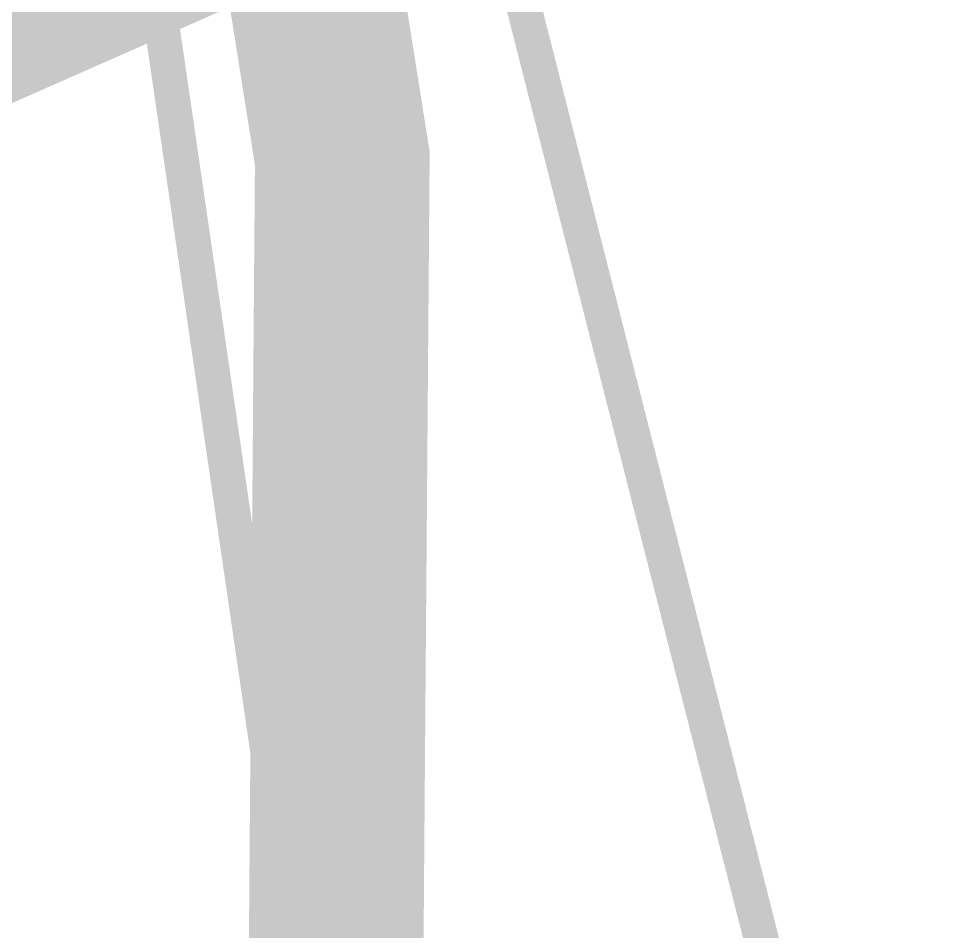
# Model space of a CAD drawing. Header units: metres. Extents: x 326467 to 340077, y 1811030 to 1824953.
# Drawn here: x 326756.8 to 326772.88, y 1811511.37 to 1811527.22 of the extents above; entities that cross this region are included whole.
import ezdxf

# ---------------------------------------------------------------- set-up
doc = ezdxf.new("R2010")
doc.units = ezdxf.units.M
doc.header["$MEASUREMENT"] = 0
for name, color, linetype in [('CRZ LINE FOR RIVER OR CREEK', 84, 'Continuous'), ('NDZ-200M FROM CRZ', 30, 'Continuous'), ('SURVEY PLOT BOUNDARY', 35, 'Continuous'), ('VILLAGE BOUNDARY', 212, 'Continuous')]:
    doc.layers.add(name, color=color, linetype=linetype)

# ---------------------------------------------------------------- blocks, each defined once
blk = doc.blocks.new('16')
at = {"layer": 'CRZ LINE FOR RIVER OR CREEK', "ltscale": 0.1, "const_width": 3.032, "flags": 128}
blk.add_lwpolyline([(326479.14, 1811486.541), (326487.105, 1811506.07), (326503.57, 1811546.862), (326496.184, 1811599.622), (326521.933, 1811609.538), (326574.851, 1811590.688), (326640.78, 1811539.464), (326687.56, 1811515.257), (326723.926, 1811512.955), (326786.708, 1811540.643), (326821.366, 1811566.788), (326870.396, 1811610.15), (326880.683, 1811657.305), (326894.786, 1811706.204), (326909.791, 1811762.206), (326933.719, 1811818.86), (326954.786, 1811857.888), (326990.562, 1811904.588), (326991.387, 1812011.495), (326974.773, 1812062.932), (326987.306, 1812115.398), (327014.034, 1812173.82), (327022.923, 1812273.008)], dxfattribs=at)
at = {"layer": 'NDZ-200M FROM CRZ', "const_width": 3.032, "flags": 128}
blk.add_lwpolyline([(326723.926, 1811512.955), (326786.708, 1811540.643), (326821.366, 1811566.788), (326870.396, 1811610.15), (326880.683, 1811657.305), (326894.786, 1811706.204), (326909.791, 1811762.206)], dxfattribs=at)
at = {"layer": 'SURVEY PLOT BOUNDARY', "lineweight": 18, "const_width": 0.606}
blk.add_lwpolyline([(327295.306, 1811427.68), (327121.232, 1811396.676), (326975.642, 1811389.713), (326939.478, 1811418.296), (326842.679, 1811447.346), (326838.636, 1811447.377), (326793.92, 1811415.375), (326789.877, 1811415.407), (326769.634, 1811411.52), (326769.665, 1811415.563), (326773.801, 1811427.661), (326750.763, 1811585.528), (326790.002, 1811431.579), (326789.971, 1811427.536), (326838.73, 1811459.506), (326947.657, 1811430.362), (326975.736, 1811401.842), (327113.241, 1811408.868), (327153.727, 1811416.642), (327295.431, 1811443.852)], dxfattribs=at)
for points in [[(327045.923, 1811591.337), (327049.623, 1811546.832), (326947.657, 1811430.362), (326838.73, 1811459.506), (326789.971, 1811427.536), (326790.002, 1811431.579), (326750.763, 1811585.528), (326799.397, 1811601.326), (326815.317, 1811568.856), (326815.286, 1811564.813), (326860.065, 1811604.901), (326835.904, 1811617.217), (326820.389, 1811702.247), (326925.181, 1811661.005), (326981.619, 1811640.353), (327045.955, 1811595.38)], [(326769.634, 1811411.52), (326789.877, 1811415.407), (326769.634, 1811411.52), (326761.424, 1811395.41), (326709.466, 1811472.634), (326733.845, 1811488.619), (326746.253, 1811524.913), (326734.188, 1811533.092), (326738.574, 1811577.535), (326738.605, 1811581.578), (326750.763, 1811585.528), (326773.801, 1811427.661), (326769.665, 1811415.563)]]:
    blk.add_lwpolyline(points, close=True, dxfattribs=at)
at = {"layer": 'VILLAGE BOUNDARY', "lineweight": 50, "const_width": 3.032}
blk.add_lwpolyline([(326762.36, 1811516.702), (326762.298, 1811508.616), (326762.423, 1811524.788), (326758.567, 1811549.078)], dxfattribs=at)

msp = doc.modelspace()

# ---------------------------------------------------------------- block references
msp.add_blockref('16', (0, 0))

doc.saveas('drawing.dxf')
